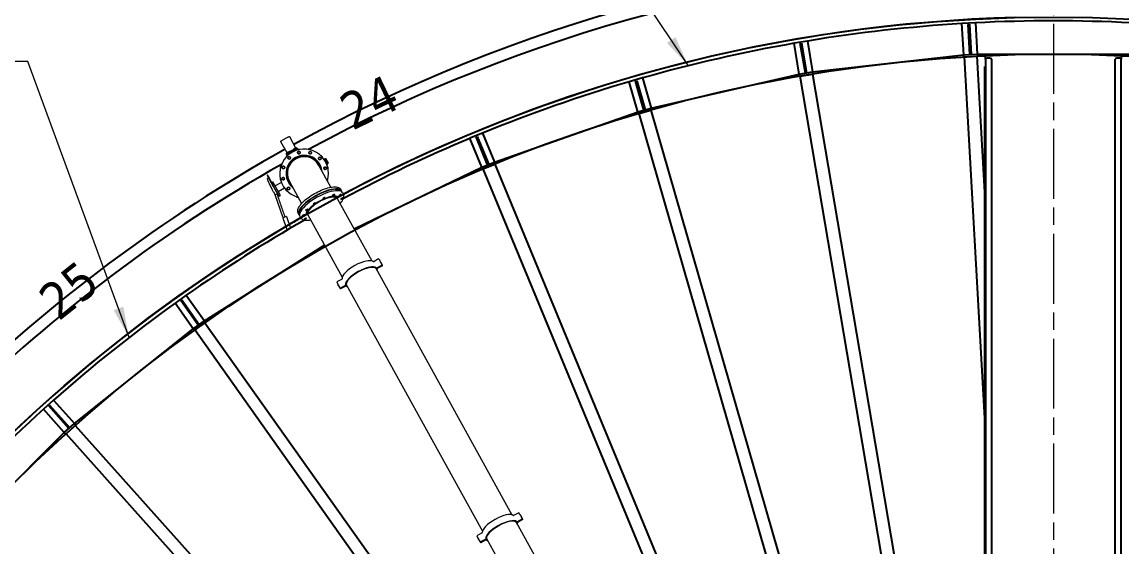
# Model space of a CAD drawing. Header units: millimetres. Extents: x 0 to 118900, y 0 to 84100.
# Drawn here: x 46830 to 55744, y 26739 to 30990 of the extents above; entities that cross this region are included whole.
import ezdxf

# ---------------------------------------------------------------- set-up
doc = ezdxf.new("R2010")
doc.units = ezdxf.units.MM
doc.header["$LTSCALE"] = 100
doc.linetypes.add('CHAIN', pattern=[0.3543, 0.2362, -0.0295, 0.0591, -0.0295])
doc.layers.add('4003-AREA-04.1_F-Foundation', color=7, linetype='Continuous', lineweight=25, true_color=0xadadad)
doc.layers.add('P_BioGas (BG)', color=94, linetype='Continuous', lineweight=18, true_color=0x008100)
for name, color, linetype, lineweight in [('4003-AREA-04.1_T-Tank', 7, 'Continuous', 25), ('Center Mark', 7, 'Continuous', 18), ('Symbol', 7, 'Continuous', 18), ('Visible', 7, 'Continuous', 25)]:
    doc.layers.add(name, color=color, linetype=linetype, lineweight=lineweight)
doc.styles.add('Text Style176', font='tahoma.ttf')
doc.styles.add('Title', font='arial.ttf')
doc.dimstyles.new('Default - Method 2a$7', dxfattribs={"dimscale": 100, "dimtxt": 3, "dimasz": 2.5, "dimexe": 3, "dimexo": 0.5, "dimgap": 0.7, "dimtad": 0, "dimtoh": 1, "dimdec": 1, "dimrnd": 1e-08, "dimtxsty": 'Title', "dimcen": 0.09, "dimdle": 10, "dimclrd": 256, "dimclre": 256, "dimclrt": 7, "dimazin": 2, "dimtfac": 0.833333, "dimtdec": 1, "dimtmove": 0, "dimatfit": 3, "dimfxl": 1, "dimtolj": 1, "dimlwd": -1, "dimlwe": -1, "dimarcsym": 0})

msp = doc.modelspace()

# ---------------------------------------------------------------- linework, layer by layer
at = {"layer": '4003-AREA-04.1_F-Foundation'}
msp.add_circle((55187.91, 18779.59), 12250, dxfattribs=at)
at = {"layer": '4003-AREA-04.1_T-Tank'}
msp.add_circle((55187.91, 18779.59), 11950, dxfattribs=at)
at = {"layer": 'Center Mark', "linetype": 'CHAIN', "ltscale": 23.990969}
msp.add_line((55187.91, 31825.59), (55187.91, 5733.59), dxfattribs=at)
at = {"layer": 'P_BioGas (BG)'}
for p, q in [((49049.27, 29969.12), (48999.41, 30059.32)), ((48978.38, 29929.93), (48928.52, 30020.13)), ((48974.76, 29918.91), (49060.52, 29966.32)), ((48997.63, 29941.23), (49029.46, 29958.82)), ((49029.46, 29958.82), (49033.56, 29951.42)), ((49060.52, 29966.32), (49057.13, 29972.46)), ((49060.52, 29966.32), (49067.05, 29954.51)), ((48974.76, 29918.91), (48971.36, 29925.05)), ((48981.28, 29907.11), (48974.76, 29918.91)), ((49001.72, 29933.82), (48997.63, 29941.23)), ((49276.68, 29879.2), (49284.97, 29883.78)), ((49308.19, 29841.77), (49284.97, 29883.78)), ((49285.93, 29882.03), (49291.62, 29885.17)), ((49312.91, 29846.66), (49291.62, 29885.17)), ((49334.24, 29652), (49236.19, 29829.39)), ((49299.9, 29837.19), (49308.19, 29841.77)), ((49307.22, 29843.52), (49312.91, 29846.66)), ((48819.1, 29751.96), (48816.47, 29750.51)), ((48816.47, 29750.51), (48816.49, 29750.47)), ((48816.49, 29750.47), (48819.4, 29745.21)), ((48817.36, 29723.58), (48822.83, 29726.6)), ((48819.12, 29751.92), (48819.1, 29751.96)), ((48822.02, 29746.66), (48819.12, 29751.92)), ((48869.23, 29655.06), (48819.4, 29745.21)), ((48822.02, 29746.66), (48871.85, 29656.51)), ((48828.08, 29729.5), (48822.83, 29726.6)), ((48853.68, 29689.38), (48864.19, 29695.19)), ((48924.66, 29585.79), (48864.19, 29695.19)), ((48932.8, 29691.41), (48881.84, 29663.24)), ((48997.26, 29697.33), (49095.31, 29519.93)), ((48841.54, 29663.8), (48858.47, 29633.18)), ((48858.96, 29633.46), (48857.59, 29632.7)), ((48868.24, 29613.44), (48857.59, 29632.7)), ((48869.33, 29614.05), (48868.24, 29613.44)), ((48869.11, 29613.93), (48882.41, 29589.86)), ((48869.23, 29655.06), (48911.53, 29578.53)), ((48914.15, 29579.98), (48871.85, 29656.51)), ((48914.15, 29579.98), (48871.85, 29656.51)), ((48894.67, 29596.63), (48882.41, 29589.86)), ((48899.92, 29599.53), (48894.67, 29596.63)), ((48907, 29617.73), (48957.95, 29645.9)), ((49420.62, 29621.82), (49414.03, 29633.74)), ((49428.58, 29607.43), (49434.26, 29597.15)), ((48945.68, 29405.41), (48882.41, 29589.86)), ((48914.15, 29579.98), (48911.53, 29578.53)), ((48914.15, 29579.98), (48924.66, 29585.79)), ((49374.74, 29578.74), (49384.74, 29560.65)), ((49384.74, 29560.65), (49663.96, 29055.48)), ((48975, 29415.46), (48944.73, 29405.08)), ((48975, 29415.46), (49007.29, 29321.33)), ((49074.92, 29430.73), (49068.33, 29442.66)), ((49082.87, 29416.34), (49088.56, 29406.06)), ((49135.81, 29446.67), (49145.81, 29428.58)), ((49145.81, 29428.58), (49425.03, 28923.41)), ((48944.73, 29405.08), (48977.18, 29310.49)), ((49720.45, 29072.48), (49682.95, 29051.75)), ((49697.11, 28995.5), (50800.43, 26999.43)), ((49749.05, 29020.74), (49710, 28999.15)), ((49710.23, 29002.4), (49747.73, 29023.13)), ((49710.99, 28997.35), (49750.05, 29018.94)), ((49751.37, 29016.54), (49713.87, 28995.81)), ((49737.43, 29046.52), (49736.11, 29048.92)), ((49738.42, 29044.73), (49739.75, 29042.33)), ((49747.73, 29023.13), (49749.05, 29020.74)), ((49750.05, 29018.94), (49751.37, 29016.54)), ((49418.09, 28905.35), (49380.59, 28884.62)), ((49393.54, 28856.44), (49392.21, 28858.83)), ((49394.53, 28854.64), (49395.85, 28852.25)), ((49407.87, 28835.27), (49445.37, 28856)), ((49409.19, 28832.88), (49407.87, 28835.27)), ((49448.25, 28854.47), (49409.19, 28832.88)), ((49410.18, 28831.08), (49449.24, 28852.67)), ((49411.51, 28828.69), (49410.18, 28831.08)), ((49449.01, 28849.42), (49411.51, 28828.69)), ((49458.18, 28863.44), (50561.5, 26867.36)), ((50856.92, 27016.43), (50819.41, 26995.7)), ((50833.58, 26939.45), (51936.89, 24943.38)), ((50885.52, 26964.69), (50846.46, 26943.1)), ((50846.69, 26946.35), (50884.19, 26967.08)), ((50847.45, 26941.3), (50886.51, 26962.89)), ((50887.83, 26960.5), (50850.33, 26939.77)), ((50873.9, 26990.47), (50872.57, 26992.87)), ((50874.89, 26988.68), (50876.21, 26986.28)), ((50884.19, 26967.08), (50885.52, 26964.69)), ((50886.51, 26962.89), (50887.83, 26960.5)), ((50554.56, 26849.3), (50517.06, 26828.57)), ((50530, 26800.39), (50528.68, 26802.78)), ((50530.99, 26798.59), (50532.32, 26796.2)), ((50544.33, 26779.22), (50581.83, 26799.95)), ((50545.65, 26776.83), (50544.33, 26779.22)), ((50584.71, 26798.42), (50545.65, 26776.83)), ((50546.65, 26775.03), (50585.7, 26796.62)), ((50547.97, 26772.64), (50546.65, 26775.03)), ((50585.47, 26793.37), (50547.97, 26772.64)), ((50594.65, 26807.39), (51697.96, 24811.32))]:
    msp.add_line(p, q, dxfattribs=at)
for centre in [(48995.31, 29889.39), (49074.59, 29933.21), (49165.16, 29931.52), (49242.75, 29884.78), (48948.56, 29811.8), (49286.57, 29805.49), (48946.87, 29721.23), (48990.69, 29641.95)]:
    msp.add_circle(centre, 11, dxfattribs=at)
for centre, radius, start, end in [((49116.72, 29763.36), 197.5, 342.651619, 255.210905), ((49074.59, 29933.21), 25, 76.3591, 110.40477), ((49165.16, 29931.52), 25, 46.3591, 101.503424), ((49116.72, 29763.36), 147.5, 6.663599, 231.198925), ((48995.31, 29889.39), 25, 127.457754, 161.503424), ((49116.72, 29763.36), 139.5, 17.027272, 220.835252), ((49116.72, 29763.36), 136.5, 28.931262, 208.931262), ((49116.72, 29763.36), 136.5, 28.931262, 208.931262), ((48995.31, 29889.39), 10.75, 146.683882, 121.178642), ((48982.93, 29876.17), 10.75, 14.289509, 79.505328), ((49074.59, 29933.21), 10.75, 116.683882, 91.178642), ((49057.26, 29927.95), 10.75, 344.289509, 49.505328), ((49165.16, 29931.52), 10.75, 86.683882, 61.178642), ((49147.52, 29935.63), 10.75, 314.289509, 19.505328), ((49242.75, 29884.78), 10.75, 56.683882, 31.178642), ((49229.53, 29897.15), 10.75, 284.289509, 349.505328), ((49242.75, 29884.78), 25, 16.3591, 71.503424), ((48948.56, 29811.8), 25, 136.3591, 191.503424), ((48948.56, 29811.8), 10.75, 176.683882, 151.178642), ((48944.45, 29794.16), 10.75, 44.289509, 109.505328), ((49286.57, 29805.49), 10.75, 26.683882, 1.178642), ((49281.31, 29822.82), 10.75, 254.289509, 319.505328), ((49286.57, 29805.49), 25, 346.3591, 41.503424), ((48946.87, 29721.23), 25, 166.3591, 221.503424), ((48946.87, 29721.23), 10.75, 206.683882, 181.178642), ((48952.13, 29703.9), 10.75, 74.289509, 139.505328), ((49284.89, 29714.92), 25, 329.611914, 11.503424), ((48990.69, 29641.95), 25, 196.3591, 251.503424), ((48990.69, 29641.95), 10.75, 236.683882, 211.178642), ((49003.92, 29629.57), 10.75, 104.289509, 169.505328), ((49068.28, 29595.2), 25, 226.3591, 268.25061), ((48992.31, 29315.68), 16, 198.931262, 220.248012)]:
    msp.add_arc(centre, radius, start, end, dxfattribs=at)
for centre, major_axis, ratio, start_param, end_param in [((49014.25, 29948.75), (42.88, 23.7), 0.0319836, 0, 1.1905451), ((49014.25, 29948.75), (-42.88, -23.7), 0.0319836, 5.0926402, 6.2831853), ((48853.8, 29670.57), (-34.6, 62.6), 0.1957183, 0.4625237, 1.5707963), ((49247.77, 29526.28), (-172.85, -95.54), 0.3420201, 3.0195664, 6.4052116), ((49247.77, 29526.28), (-167.6, -92.64), 0.3420201, 3.1427999, 6.2819781), ((49255.73, 29511.88), (172.85, 95.54), 0.3420201, 0, 3.1415927), ((49354.69, 29588.64), (9.41, 5.2), 0.3420201, 1.0079734, 6.8460083), ((49351.96, 29593.57), (9.41, 5.2), 0.3420201, 4.0153368, 5.4098098), ((49379.81, 29636.82), (-9.63, -5.32), 0.3420201, 5.5287958, 8.0716618), ((49407.31, 29587.06), (9.41, 5.2), 0.3420201, 0.4843746, 6.3224095), ((49265.27, 29494.61), (119.46, 66.03), 0.3420201, 0, 3.1415927), ((49265.27, 29494.61), (119.46, 66.03), 0.3420201, 0, 3.1415927), ((49199.25, 29520.42), (9.41, 5.2), 0.3420201, 2.0551709, 7.8932058), ((49196.53, 29525.36), (9.41, 5.2), 0.3420201, 4.0153368, 5.4094412), ((49278.54, 29564.24), (9.41, 5.2), 0.3420201, 1.5315722, 7.369607), ((49275.81, 29569.18), (9.41, 5.2), 0.3420201, 4.0153368, 5.4094412), ((49255.73, 29511.88), (122.09, 67.48), 0.3420201, 6.0754215, 6.2843588), ((49404.58, 29592), (9.41, 5.2), 0.3420201, 4.0153368, 5.4094412), ((49422.3, 29559.95), (-9.41, -5.2), 0.3420201, 3.1023685, 8.9404034), ((49419.57, 29564.88), (9.41, 5.2), 0.3420201, 4.0153368, 5.4094412), ((49083.92, 29473.27), (9.63, 5.32), 0.3420201, 4.4947089, 7.0375748), ((49111.43, 29423.52), (9.41, 5.2), 0.3420201, 3.1023685, 8.9404034), ((49108.7, 29428.45), (9.41, 5.2), 0.3420201, 4.0153368, 5.4094412), ((49138.09, 29468.91), (9.41, 5.2), 0.3420201, 2.5787697, 8.4168046), ((49135.36, 29473.85), (9.41, 5.2), 0.3420201, 4.0149682, 5.4094412), ((49255.73, 29511.88), (-122.09, -67.48), 0.3420201, 6.2820118, 6.4909491), ((49126.42, 29396.4), (-9.41, -5.2), 0.3420201, 0.4843746, 6.3224095), ((49123.69, 29401.34), (9.41, 5.2), 0.3420201, 4.0153368, 5.4094412), ((49552.34, 28975.25), (126.47, 69.9), 0.3420201, 0.1249148, 3.0166779), ((49564.16, 28953.87), (171.95, 95.04), 0.9396926, 6.1298882, 6.4364824), ((49579.62, 28925.91), (-126.47, -69.9), 0.3420201, 3.2665074, 6.1582705), ((49579.62, 28925.91), (119.46, 66.03), 0.3420201, 0.1131984, 3.0283942), ((49681.63, 29054.14), (-7, -3.87), 0.3420201, 0.1249148, 1.5707963), ((49707.68, 29003.34), (-12.25, -6.77), 0.3420201, 0.1131984, 1.5707963), ((49713.31, 28993.16), (-12.25, -6.77), 0.3420201, 4.712389, 5.9100772), ((49708.9, 29004.79), (-7, -3.87), 0.3420201, 0.1249148, 1.5707963), ((49579.62, 28925.91), (126.47, 69.9), 0.3420201, 5.9488745, 6.1582705), ((49715.19, 28993.42), (-7, -3.87), 0.3420201, 4.712389, 6.1582705), ((49565.48, 28951.48), (171.95, 95.04), 0.9396926, 6.1298882, 6.2831853), ((49566.48, 28949.68), (171.95, 95.04), 0.9396926, 6.1298882, 6.2887431), ((49567.8, 28947.29), (171.95, 95.04), 0.9396926, 6.1298882, 6.2831853), ((49564.16, 28953.87), (-171.95, -95.04), 0.9396926, 6.1298882, 6.4364824), ((49416.77, 28907.74), (7, 3.87), 0.3420201, 4.712389, 6.1582705), ((49565.48, 28951.48), (-171.95, -95.04), 0.9396926, 0, 0.1532971), ((49566.48, 28949.68), (-171.95, -95.04), 0.9396926, 6.2776275, 6.4364824), ((49567.8, 28947.29), (-171.95, -95.04), 0.9396926, 0, 0.1532971), ((49444.05, 28858.4), (7, 3.87), 0.3420201, 4.712389, 6.1582705), ((49445.93, 28858.66), (12.25, 6.77), 0.3420201, 4.712389, 6.1699869), ((49450.33, 28847.02), (7, 3.87), 0.3420201, 0.1249148, 1.5707963), ((49451.56, 28848.48), (12.25, 6.77), 0.3420201, 0.3731081, 1.5707963), ((49579.62, 28925.91), (-126.47, -69.9), 0.3420201, 0.1249148, 0.3343108), ((50688.81, 26919.2), (126.47, 69.9), 0.3420201, 0.1249148, 3.0166779), ((50700.62, 26897.83), (171.95, 95.04), 0.9396926, 6.1298882, 6.4364824), ((50716.08, 26869.86), (-126.47, -69.9), 0.3420201, 3.2665074, 6.1582705), ((50716.08, 26869.86), (119.46, 66.03), 0.3420201, 0.1131984, 3.0283942), ((50818.09, 26998.09), (-7, -3.87), 0.3420201, 0.1249148, 1.5707963), ((50844.14, 26947.29), (-12.25, -6.77), 0.3420201, 0.1131984, 1.5707963), ((50849.77, 26937.11), (-12.25, -6.77), 0.3420201, 4.712389, 5.9100772), ((50845.37, 26948.75), (-7, -3.87), 0.3420201, 0.1249148, 1.5707963), ((50716.08, 26869.86), (126.47, 69.9), 0.3420201, 5.9488745, 6.1582705), ((50851.65, 26937.37), (-7, -3.87), 0.3420201, 4.712389, 6.1582705), ((50701.95, 26895.43), (171.95, 95.04), 0.9396926, 6.1298882, 6.2831853), ((50702.94, 26893.63), (171.95, 95.04), 0.9396926, 6.1298882, 6.2887431), ((50704.26, 26891.24), (171.95, 95.04), 0.9396926, 6.1298882, 6.2831853), ((50553.23, 26851.69), (7, 3.87), 0.3420201, 4.712389, 6.1582705), ((50700.62, 26897.83), (-171.95, -95.04), 0.9396926, 6.1298882, 6.4364824), ((50701.95, 26895.43), (-171.95, -95.04), 0.9396926, 0, 0.1532971), ((50702.94, 26893.63), (-171.95, -95.04), 0.9396926, 6.2776275, 6.4364824), ((50704.26, 26891.24), (-171.95, -95.04), 0.9396926, 0, 0.1532971), ((50580.51, 26802.35), (7, 3.87), 0.3420201, 4.712389, 6.1582705), ((50582.39, 26802.61), (12.25, 6.77), 0.3420201, 4.712389, 6.1699869), ((50586.8, 26790.97), (7, 3.87), 0.3420201, 0.1249148, 1.5707963), ((50588.02, 26792.43), (12.25, 6.77), 0.3420201, 0.3731081, 1.5707963), ((50716.08, 26869.86), (-126.47, -69.9), 0.3420201, 0.1249148, 0.3343108)]:
    msp.add_ellipse(centre, major_axis=major_axis, ratio=ratio, start_param=start_param, end_param=end_param, dxfattribs=at)
for points, knots in [([(48928.52, 30020.13), (48928.25, 30020.62), (48928.07, 30021.14), (48927.88, 30022.17), (48927.87, 30022.66), (48927.97, 30023.59), (48928.08, 30023.99), (48928.34, 30024.72), (48928.5, 30025), (48928.8, 30025.5), (48928.94, 30025.68), (48929.26, 30026.07), (48929.41, 30026.23), (48929.88, 30026.68), (48930.13, 30026.88), (48931.31, 30027.79), (48932.46, 30028.54), (48935.85, 30030.67), (48938.12, 30032.04), (48943.33, 30035.11), (48946.23, 30036.78), (48952.43, 30040.32), (48955.73, 30042.17), (48962.4, 30045.88), (48965.78, 30047.73), (48972.28, 30051.25), (48975.4, 30052.92), (48981.09, 30055.91), (48983.65, 30057.23), (48988.01, 30059.41), (48989.77, 30060.26), (48991.78, 30061.14), (48992.32, 30061.37), (48993.24, 30061.67), (48993.53, 30061.78), (48994.33, 30061.89), (48994.51, 30061.91), (48995.05, 30061.94), (48995.44, 30061.94), (48996.47, 30061.72), (48997.01, 30061.56), (48998.11, 30060.88), (48998.61, 30060.46), (48999.16, 30059.73), (48999.29, 30059.53), (48999.41, 30059.32)], [6.2831853, 6.2831853, 6.2831853, 6.2831853, 6.2936767, 6.2936767, 6.305218, 6.305218, 6.319851, 6.319851, 6.3386297, 6.3386297, 6.3621752, 6.3621752, 6.398803, 6.398803, 6.4897617, 6.4897617, 6.803921, 6.803921, 7.1452767, 7.1452767, 7.469981, 7.469981, 7.7920419, 7.7920419, 8.1134958, 8.1134958, 8.4351958, 8.4351958, 8.7584112, 8.7584112, 9.0884258, 9.0884258, 9.2566019, 9.2566019, 9.3406899, 9.3406899, 9.3612799, 9.3612799, 9.3880461, 9.3880461, 9.4068403, 9.4068403, 9.4202287, 9.4202287, 9.424778, 9.424778, 9.424778, 9.424778]), ([(48986.33, 29895.3), (48986.36, 29895.35), (48986.39, 29895.4), (48986.66, 29895.8), (48986.92, 29896.13), (48987.32, 29896.59), (48987.44, 29896.72), (48987.61, 29896.89), (48987.66, 29896.95), (48987.74, 29897.02), (48987.76, 29897.05), (48987.81, 29897.09), (48987.82, 29897.11), (48987.86, 29897.14), (48987.87, 29897.16), (48987.91, 29897.19), (48987.93, 29897.21), (48988, 29897.28), (48988.05, 29897.32), (48988.48, 29897.71), (48988.88, 29898.02), (48989.45, 29898.4), (48989.59, 29898.5), (48989.74, 29898.59)], [-0.58655604, -0.58655604, -0.58655604, -0.58655604, -0.56860176, -0.56860176, -0.44141973, -0.44141973, -0.38852088, -0.38852088, -0.36684627, -0.36684627, -0.35574303, -0.35574303, -0.34855493, -0.34855493, -0.3417734, -0.3417734, -0.33268463, -0.33268463, -0.31326392, -0.31326392, -0.16085624, -0.16085624, -0.10822185, -0.10822185, -0.10822185, -0.10822185]), ([(49069.76, 29942.82), (49069.84, 29942.86), (49069.92, 29942.9), (49070.37, 29943.11), (49070.76, 29943.27), (49071.31, 29943.45), (49071.47, 29943.5), (49071.7, 29943.57), (49071.77, 29943.59), (49071.87, 29943.61), (49071.9, 29943.62), (49071.95, 29943.64), (49071.97, 29943.64), (49072.01, 29943.65), (49072.03, 29943.66), (49072.08, 29943.67), (49072.1, 29943.67), (49072.19, 29943.69), (49072.25, 29943.71), (49072.84, 29943.83), (49073.38, 29943.91), (49074.07, 29943.95), (49074.22, 29943.96), (49074.37, 29943.96)], [-0.5865445, -0.5865445, -0.5865445, -0.5865445, -0.56031937, -0.56031937, -0.43572732, -0.43572732, -0.38549956, -0.38549956, -0.36394548, -0.36394548, -0.3544657, -0.3544657, -0.34825174, -0.34825174, -0.3423328, -0.3423328, -0.33431261, -0.33431261, -0.31612682, -0.31612682, -0.15331458, -0.15331458, -0.1082215, -0.1082215, -0.1082215, -0.1082215]), ([(49165.78, 29942.26), (49165.84, 29942.25), (49165.9, 29942.25), (49166.38, 29942.21), (49166.81, 29942.16), (49167.4, 29942.04), (49167.57, 29942), (49167.81, 29941.94), (49167.88, 29941.93), (49167.98, 29941.9), (49168.02, 29941.89), (49168.08, 29941.87), (49168.1, 29941.86), (49168.15, 29941.85), (49168.17, 29941.84), (49168.22, 29941.83), (49168.25, 29941.82), (49168.34, 29941.79), (49168.4, 29941.77), (49168.95, 29941.6), (49169.42, 29941.41), (49170.03, 29941.11), (49170.19, 29941.03), (49170.34, 29940.94)], [-0.58655604, -0.58655604, -0.58655604, -0.58655604, -0.56860176, -0.56860176, -0.44141973, -0.44141973, -0.38852088, -0.38852088, -0.36684627, -0.36684627, -0.35574303, -0.35574303, -0.34855493, -0.34855493, -0.3417734, -0.3417734, -0.33268463, -0.33268463, -0.31326392, -0.31326392, -0.16085624, -0.16085624, -0.10822185, -0.10822185, -0.10822185, -0.10822185]), ([(49248.66, 29893.76), (49248.71, 29893.73), (49248.76, 29893.69), (49249.16, 29893.42), (49249.49, 29893.16), (49249.95, 29892.77), (49250.08, 29892.65), (49250.26, 29892.47), (49250.31, 29892.42), (49250.38, 29892.35), (49250.41, 29892.32), (49250.45, 29892.28), (49250.47, 29892.26), (49250.5, 29892.23), (49250.52, 29892.21), (49250.55, 29892.17), (49250.58, 29892.15), (49250.64, 29892.08), (49250.68, 29892.03), (49251.07, 29891.61), (49251.38, 29891.21), (49251.76, 29890.64), (49251.86, 29890.49), (49251.95, 29890.34)], [-0.58655604, -0.58655604, -0.58655604, -0.58655604, -0.56860176, -0.56860176, -0.44141973, -0.44141973, -0.38852088, -0.38852088, -0.36684627, -0.36684627, -0.35574303, -0.35574303, -0.34855493, -0.34855493, -0.3417734, -0.3417734, -0.33268463, -0.33268463, -0.31326392, -0.31326392, -0.16085624, -0.16085624, -0.10822185, -0.10822185, -0.10822185, -0.10822185]), ([(48937.83, 29812.42), (48937.83, 29812.48), (48937.84, 29812.54), (48937.87, 29813.02), (48937.93, 29813.44), (48938.04, 29814.03), (48938.08, 29814.21), (48938.14, 29814.45), (48938.16, 29814.52), (48938.19, 29814.62), (48938.2, 29814.66), (48938.21, 29814.72), (48938.22, 29814.74), (48938.23, 29814.79), (48938.24, 29814.81), (48938.25, 29814.86), (48938.26, 29814.89), (48938.29, 29814.98), (48938.31, 29815.04), (48938.49, 29815.59), (48938.68, 29816.06), (48938.98, 29816.67), (48939.06, 29816.83), (48939.14, 29816.98)], [-0.58655604, -0.58655604, -0.58655604, -0.58655604, -0.56860176, -0.56860176, -0.44141973, -0.44141973, -0.38852088, -0.38852088, -0.36684627, -0.36684627, -0.35574303, -0.35574303, -0.34855493, -0.34855493, -0.3417734, -0.3417734, -0.33268463, -0.33268463, -0.31326392, -0.31326392, -0.16085624, -0.16085624, -0.10822185, -0.10822185, -0.10822185, -0.10822185]), ([(49296.18, 29810.32), (49296.22, 29810.24), (49296.26, 29810.16), (49296.47, 29809.71), (49296.63, 29809.32), (49296.81, 29808.77), (49296.86, 29808.61), (49296.93, 29808.38), (49296.95, 29808.31), (49296.98, 29808.21), (49296.98, 29808.18), (49297, 29808.13), (49297, 29808.11), (49297.01, 29808.07), (49297.02, 29808.05), (49297.03, 29808.01), (49297.03, 29807.98), (49297.05, 29807.9), (49297.07, 29807.84), (49297.2, 29807.25), (49297.27, 29806.71), (49297.31, 29806.02), (49297.32, 29805.87), (49297.32, 29805.72)], [-0.5865445, -0.5865445, -0.5865445, -0.5865445, -0.56031937, -0.56031937, -0.43572732, -0.43572732, -0.38549956, -0.38549956, -0.36394548, -0.36394548, -0.3544657, -0.3544657, -0.34825174, -0.34825174, -0.3423328, -0.3423328, -0.33431261, -0.33431261, -0.31612682, -0.31612682, -0.15331458, -0.15331458, -0.1082215, -0.1082215, -0.1082215, -0.1082215]), ([(48937.26, 29716.4), (48937.23, 29716.48), (48937.19, 29716.56), (48936.97, 29717.01), (48936.82, 29717.4), (48936.63, 29717.95), (48936.58, 29718.11), (48936.51, 29718.34), (48936.5, 29718.41), (48936.47, 29718.51), (48936.46, 29718.54), (48936.45, 29718.59), (48936.44, 29718.61), (48936.43, 29718.65), (48936.43, 29718.67), (48936.42, 29718.72), (48936.41, 29718.74), (48936.39, 29718.83), (48936.38, 29718.89), (48936.25, 29719.48), (48936.18, 29720.02), (48936.13, 29720.71), (48936.13, 29720.86), (48936.12, 29721.01)], [-0.5865445, -0.5865445, -0.5865445, -0.5865445, -0.56031937, -0.56031937, -0.43572732, -0.43572732, -0.38549956, -0.38549956, -0.36394548, -0.36394548, -0.3544657, -0.3544657, -0.34825174, -0.34825174, -0.3423328, -0.3423328, -0.33431261, -0.33431261, -0.31612682, -0.31612682, -0.15331458, -0.15331458, -0.1082215, -0.1082215, -0.1082215, -0.1082215]), ([(48896.42, 29597.6), (48907.2, 29566.07), (48917.96, 29534.54), (48939.26, 29472.14), (48949.79, 29441.29), (48960.34, 29410.44)], [0, 0, 0, 0, 10.0000013, 10.0000013, 19.7846576, 19.7846576, 19.7846576, 19.7846576]), ([(48984.79, 29632.96), (48984.74, 29633), (48984.69, 29633.03), (48984.29, 29633.3), (48983.95, 29633.56), (48983.5, 29633.96), (48983.37, 29634.08), (48983.19, 29634.25), (48983.14, 29634.3), (48983.06, 29634.38), (48983.03, 29634.4), (48982.99, 29634.45), (48982.97, 29634.46), (48982.94, 29634.5), (48982.93, 29634.51), (48982.89, 29634.55), (48982.87, 29634.57), (48982.8, 29634.64), (48982.76, 29634.69), (48982.38, 29635.12), (48982.06, 29635.52), (48981.68, 29636.08), (48981.59, 29636.23), (48981.5, 29636.38)], [-0.58655604, -0.58655604, -0.58655604, -0.58655604, -0.56860176, -0.56860176, -0.44141973, -0.44141973, -0.38852088, -0.38852088, -0.36684627, -0.36684627, -0.35574303, -0.35574303, -0.34855493, -0.34855493, -0.3417734, -0.3417734, -0.33268463, -0.33268463, -0.31326392, -0.31326392, -0.16085624, -0.16085624, -0.10822185, -0.10822185, -0.10822185, -0.10822185]), ([(49068.33, 29442.66), (49064.81, 29449.02), (49063.63, 29456.49), (49065.41, 29473.66), (49069.39, 29483.6), (49082.74, 29505.74), (49092.9, 29518.11), (49117.78, 29542.77), (49132.31, 29555.02), (49164.3, 29578.49), (49181.71, 29589.71), (49217.76, 29610.18), (49236.39, 29619.43), (49273.18, 29635.09), (49291.32, 29641.5), (49325.54, 29650.84), (49341.57, 29653.74), (49370.45, 29655.48), (49383.2, 29654.29), (49402.44, 29646.97), (49409.79, 29641.42), (49414.03, 29633.74)], [3.1415927, 3.1415927, 3.1415927, 3.1415927, 3.3753355, 3.3753355, 3.6764316, 3.6764316, 4.0205941, 4.0205941, 4.3525022, 4.3525022, 4.6790803, 4.6790803, 5.0042293, 5.0042293, 5.3302852, 5.3302852, 5.6604845, 5.6604845, 6.0014133, 6.0014133, 6.2831853, 6.2831853, 6.2831853, 6.2831853]), ([(49358.2, 29594.13), (49358.34, 29594.17), (49358.47, 29594.21), (49359.43, 29594.48), (49360.19, 29594.63), (49361.17, 29594.73), (49361.44, 29594.75), (49361.7, 29594.75)], [-2.17747426, -2.17747426, -2.17747426, -2.17747426, -2.12868784, -2.12868784, -1.82469566, -1.82469566, -1.69810299, -1.69810299, -1.69810299, -1.69810299]), ([(49407.83, 29518.87), (49412.45, 29524.05), (49416.63, 29529.18), (49429.12, 29546.38), (49435.16, 29558.06), (49439.56, 29579.1), (49438.81, 29588.92), (49434.26, 29597.15)], [6.03192065, 6.03192065, 6.03192065, 6.03192065, 6.17562699, 6.17562699, 6.52051757, 6.52051757, 6.80678408, 6.80678408, 6.80678408, 6.80678408]), ([(49414.81, 29593.17), (49414.99, 29593.15), (49415.17, 29593.13), (49415.76, 29593.02), (49416.11, 29592.88), (49416.47, 29592.59), (49416.57, 29592.49), (49416.64, 29592.39)], [-2.17736247, -2.17736247, -2.17736247, -2.17736247, -2.07623279, -2.07623279, -1.81189965, -1.81189965, -1.69812221, -1.69812221, -1.69812221, -1.69812221]), ([(49390.5, 29572.96), (49389.51, 29574.74), (49387.51, 29576.68), (49377.9, 29579.72), (49371.26, 29580.56), (49354.46, 29580), (49344.19, 29578.55), (49320.91, 29573.12), (49307.78, 29569.03), (49280.21, 29558.47), (49265.75, 29551.95), (49237.19, 29537.14), (49223.09, 29528.85), (49196.85, 29511.41), (49184.7, 29502.28), (49163.75, 29484.27), (49154.91, 29475.39), (49141.51, 29459.23), (49136.84, 29451.88), (49131.74, 29440.25), (49131.14, 29435.94), (49131.55, 29431.99), (49131.86, 29431.07), (49132.32, 29430.25)], [0.5235988, 0.5235988, 0.5235988, 0.5235988, 0.837758, 0.837758, 1.1145808, 1.1145808, 1.4026697, 1.4026697, 1.7059338, 1.7059338, 2.0162311, 2.0162311, 2.3288392, 2.3288392, 2.640716, 2.640716, 2.9481781, 2.9481781, 3.2441746, 3.2441746, 3.520909, 3.520909, 3.6651914, 3.6651914, 3.6651914, 3.6651914]), ([(49193.3, 29520.85), (49193.53, 29521.04), (49193.78, 29521.23), (49194.68, 29521.91), (49195.39, 29522.4), (49196.45, 29523.05), (49196.78, 29523.25), (49197.11, 29523.43)], [-2.17736247, -2.17736247, -2.17736247, -2.17736247, -2.07623279, -2.07623279, -1.81189965, -1.81189965, -1.69812221, -1.69812221, -1.69812221, -1.69812221]), ([(49277.13, 29567.66), (49277.24, 29567.72), (49277.35, 29567.78), (49278.71, 29568.49), (49279.96, 29569.03), (49281.22, 29569.47), (49281.28, 29569.49), (49281.34, 29569.51)], [-3.20779585, -3.20779585, -3.20779585, -3.20779585, -3.1624121, -3.1624121, -2.67415227, -2.67415227, -2.6485085, -2.6485085, -2.6485085, -2.6485085]), ([(49431.77, 29565.02), (49431.79, 29564.97), (49431.81, 29564.91), (49431.91, 29564.52), (49431.88, 29564.11), (49431.65, 29563.46), (49431.56, 29563.26), (49431.45, 29563.05)], [-2.17747426, -2.17747426, -2.17747426, -2.17747426, -2.12868784, -2.12868784, -1.82469566, -1.82469566, -1.69810299, -1.69810299, -1.69810299, -1.69810299]), ([(49101.96, 29418.45), (49101.94, 29418.5), (49101.92, 29418.55), (49101.81, 29418.95), (49101.84, 29419.36), (49102.07, 29420.01), (49102.16, 29420.21), (49102.27, 29420.41)], [-2.17747426, -2.17747426, -2.17747426, -2.17747426, -2.12868784, -2.12868784, -1.82469566, -1.82469566, -1.69810299, -1.69810299, -1.69810299, -1.69810299]), ([(49129.18, 29466.23), (49129.23, 29466.31), (49129.29, 29466.4), (49129.72, 29467.01), (49130.2, 29467.57), (49131.03, 29468.38), (49131.29, 29468.62), (49131.56, 29468.86)], [-2.17747426, -2.17747426, -2.17747426, -2.17747426, -2.12868784, -2.12868784, -1.82469566, -1.82469566, -1.69810299, -1.69810299, -1.69810299, -1.69810299]), ([(49088.56, 29406.06), (49092.09, 29399.67), (49097.71, 29394.62), (49112.81, 29386.73), (49122.96, 29384.66), (49144.83, 29383.75), (49156.38, 29384.67), (49168.9, 29386.81)], [3.66519143, 3.66519143, 3.66519143, 3.66519143, 3.88760799, 3.88760799, 4.17732901, 4.17732901, 4.44005486, 4.44005486, 4.44005486, 4.44005486]), ([(49118.92, 29390.3), (49118.73, 29390.31), (49118.56, 29390.34), (49117.96, 29390.45), (49117.62, 29390.59), (49117.25, 29390.88), (49117.16, 29390.97), (49117.08, 29391.08)], [-2.17736247, -2.17736247, -2.17736247, -2.17736247, -2.07623279, -2.07623279, -1.81189965, -1.81189965, -1.69812221, -1.69812221, -1.69812221, -1.69812221])]:
    msp.add_open_spline(points, degree=3, knots=knots, dxfattribs=at)
at = {"layer": 'Visible'}
for p, q in [((54557.07, 30983.42), (54447.24, 30977.25)), ((54461.5, 30723.65), (54447.24, 30977.25)), ((54497.67, 30971.07), (54507.65, 30971.63)), ((54511.42, 30726.46), (54497.67, 30971.07)), ((54507.65, 30971.63), (54521.4, 30727.02)), ((54557.07, 30983.42), (54571.32, 30729.82)), ((53194.64, 30836.06), (53086.2, 30817.63)), ((53128.75, 30567.22), (53086.2, 30817.63)), ((53137, 30817.13), (53146.86, 30818.81)), ((53178.05, 30575.59), (53137, 30817.13)), ((53146.86, 30818.81), (53187.91, 30577.27)), ((53194.64, 30836.06), (53237.2, 30585.65)), ((53237.24, 30585.39), (54461.51, 30723.39)), ((54461.5, 30723.65), (54571.32, 30729.82)), ((54462.39, 30707.68), (54461.5, 30723.65)), ((54462.39, 30707.68), (54467.39, 30707.96)), ((54467.39, 30707.96), (54567.23, 30713.57)), ((54631.91, 27780.8), (54467.39, 30707.96)), ((54567.23, 30713.57), (54572.22, 30713.85)), ((54567.23, 30713.57), (54631.91, 29562.78)), ((54571.32, 30729.82), (54572.22, 30713.85)), ((54571.34, 30729.56), (54637.91, 30729.57)), ((54637.91, 30729.59), (55737.91, 30729.59)), ((54637.91, 30689.56), (54637.91, 30729.59)), ((54637.91, 30689.56), (54637.91, 21379.59)), ((54686.21, 30689.56), (54686.21, 21386.05)), ((55187.63, 30729.59), (55803.36, 30729.62)), ((55689.61, 21386.05), (55689.61, 30689.56)), ((55737.91, 30729.59), (55737.91, 30689.56)), ((55737.91, 21379.59), (55737.91, 30689.56)), ((53128.75, 30567.22), (53237.2, 30585.65)), ((53237.2, 30585.65), (53239.88, 30569.87)), ((54637.91, 30629.59), (54631.91, 30629.59)), ((54631.91, 21399.59), (54631.91, 30629.59)), ((55737.91, 30629.59), (55743.91, 30629.59)), ((51857.28, 30537.07), (51751.58, 30506.62)), ((51821.91, 30262.55), (51751.58, 30506.62)), ((51802.12, 30511.81), (51811.73, 30514.58)), ((51869.95, 30276.39), (51802.12, 30511.81)), ((51811.73, 30514.58), (51879.56, 30279.16)), ((51857.28, 30537.07), (51927.61, 30293)), ((51927.68, 30292.75), (53128.8, 30566.96)), ((53131.44, 30551.44), (53128.75, 30567.22)), ((53131.44, 30551.44), (53136.36, 30552.28)), ((53136.36, 30552.28), (53234.95, 30569.03)), ((54631.91, 21752.63), (53136.36, 30552.28)), ((53234.95, 30569.03), (53239.88, 30569.87)), ((53234.95, 30569.03), (54631.91, 22349.46)), ((50659.11, 29855.33), (51821.98, 30262.3)), ((51821.91, 30262.55), (51927.61, 30293)), ((51826.34, 30247.17), (51821.91, 30262.55)), ((51826.34, 30247.17), (51831.14, 30248.56)), ((51831.14, 30248.56), (51927.23, 30276.24)), ((54353.09, 21496.21), (51831.14, 30248.56)), ((51927.23, 30276.24), (51932.04, 30277.63)), ((51927.23, 30276.24), (53847.1, 23613.42)), ((51927.61, 30293), (51932.04, 30277.63)), ((50561.8, 30090.23), (50460.18, 30048.13)), ((50557.39, 29813.47), (50460.18, 30048.13)), ((50509.81, 30058.95), (50519.05, 30062.78)), ((50603.58, 29832.61), (50509.81, 30058.95)), ((50519.05, 30062.78), (50612.82, 29836.43)), ((50561.8, 30090.23), (50659.01, 29855.57)), ((49521.04, 29314.04), (50557.49, 29813.23)), ((50557.39, 29813.47), (50659.01, 29855.57)), ((50563.51, 29798.69), (50557.39, 29813.47)), ((50563.51, 29798.69), (50568.13, 29800.6)), ((50568.13, 29800.6), (50660.52, 29838.87)), ((54059.75, 21372.22), (50568.13, 29800.6)), ((50659.01, 29855.57), (50665.14, 29840.79)), ((50660.52, 29838.87), (50665.14, 29840.79)), ((50660.52, 29838.87), (54152.14, 21410.48)), ((48308.08, 28569.89), (49282.11, 29181.98)), ((48160.93, 28777.24), (48071.22, 28713.59)), ((48218.22, 28506.44), (48071.22, 28713.59)), ((48117.21, 28735.18), (48125.37, 28740.97)), ((48258.99, 28535.38), (48117.21, 28735.18)), ((48125.37, 28740.97), (48267.15, 28541.16)), ((48160.93, 28777.24), (48307.93, 28570.1)), ((48218.22, 28506.44), (48307.93, 28570.1)), ((48231.55, 28496.28), (48313.11, 28554.16)), ((48307.93, 28570.1), (48317.19, 28557.05)), ((48313.11, 28554.16), (48317.19, 28557.05)), ((48313.11, 28554.16), (53557.19, 21164.05)), ((47255.17, 27738.03), (48218.37, 28506.23)), ((48227.48, 28493.39), (48218.22, 28506.44)), ((48227.48, 28493.39), (48231.55, 28496.28)), ((53462.42, 21124.8), (48231.55, 28496.28)), ((47085.74, 27927.61), (47003.72, 27854.31)), ((47085.74, 27927.61), (47255, 27738.22)), ((47172.98, 27664.92), (47003.72, 27854.31)), ((47047, 27880.92), (47054.45, 27887.58)), ((47210.26, 27698.24), (47047, 27880.92)), ((47054.45, 27887.58), (47217.72, 27704.9)), ((47172.98, 27664.92), (47255, 27738.22)), ((47187.37, 27656.32), (47261.93, 27722.96)), ((47255, 27738.22), (47265.66, 27726.29)), ((47261.93, 27722.96), (47265.66, 27726.29)), ((47261.93, 27722.96), (53240.96, 21033.06)), ((46302.02, 26793.52), (47173.15, 27664.73)), ((47183.64, 27652.99), (47172.98, 27664.92)), ((47183.64, 27652.99), (47187.37, 27656.32)), ((53143.07, 20992.52), (47187.37, 27656.32))]:
    msp.add_line(p, q, dxfattribs=at)
for radius, start, end in [(12796, 91.304908, 118.749918), (12796, 225.675698, 85.418923), (12704, 91.520852, 118.370163), (12250, 91.422017, 118.00791), (12220, 93.474855, 99.387669), (12220, 87.046284, 92.959098), (12220, 99.903427, 105.81624), (12220, 106.331998, 112.244812), (12220, 112.760569, 118.084763), (12796, 119.112606, 134.324302), (12704, 119.492361, 134.32186), (12250, 248.674309, 61.10467), (12250, 120.507409, 173.908161), (12220, 119.777761, 125.101955), (12250, 119.854614, 120.354672), (12220, 125.617712, 131.530526), (12220, 132.046284, 137.959098)]:
    msp.add_arc((55187.91, 18779.59), radius, start, end, dxfattribs=at)
for centre, major_axis, start_param, end_param in [((54662.06, 30689.56), (24.15, 0), 0, 3.1415927), ((55713.76, 30689.56), (-24.15, 0), 3.1415927, 6.2831853)]:
    msp.add_ellipse(centre, major_axis=major_axis, ratio=0.3420201, start_param=start_param, end_param=end_param, dxfattribs=at)

# ---------------------------------------------------------------- texts
at = {"layer": 'Symbol', "color": 7, "char_height": 300, "attachment_point": 7, "style": 'Text Style176'}
for s, insert, rotation in [('24', (49505.91, 30107.95), 25.716976), ('25', (47129.54, 28557.09), 38.574119)]:
    msp.add_mtext(s, dxfattribs=dict(at, insert=insert, rotation=rotation))

# ---------------------------------------------------------------- leaders
at = {"layer": 'Symbol', "annotation_type": 0, "has_hookline": 1, "hookline_direction": 1}
for points, text_width in [([(52230.04, 30636.21), (51002.19, 32474.01), (50752.19, 32474.01)], 1559.14), ([(47698.24, 28435.33), (46878.23, 30668.94), (46628.23, 30668.94)], 2235.06)]:
    msp.add_leader(points, dimstyle='Default - Method 2a$7', override={"dimgap": 0, "dimtad": 1}, dxfattribs=dict(at, text_width=text_width))

doc.saveas('drawing.dxf')
